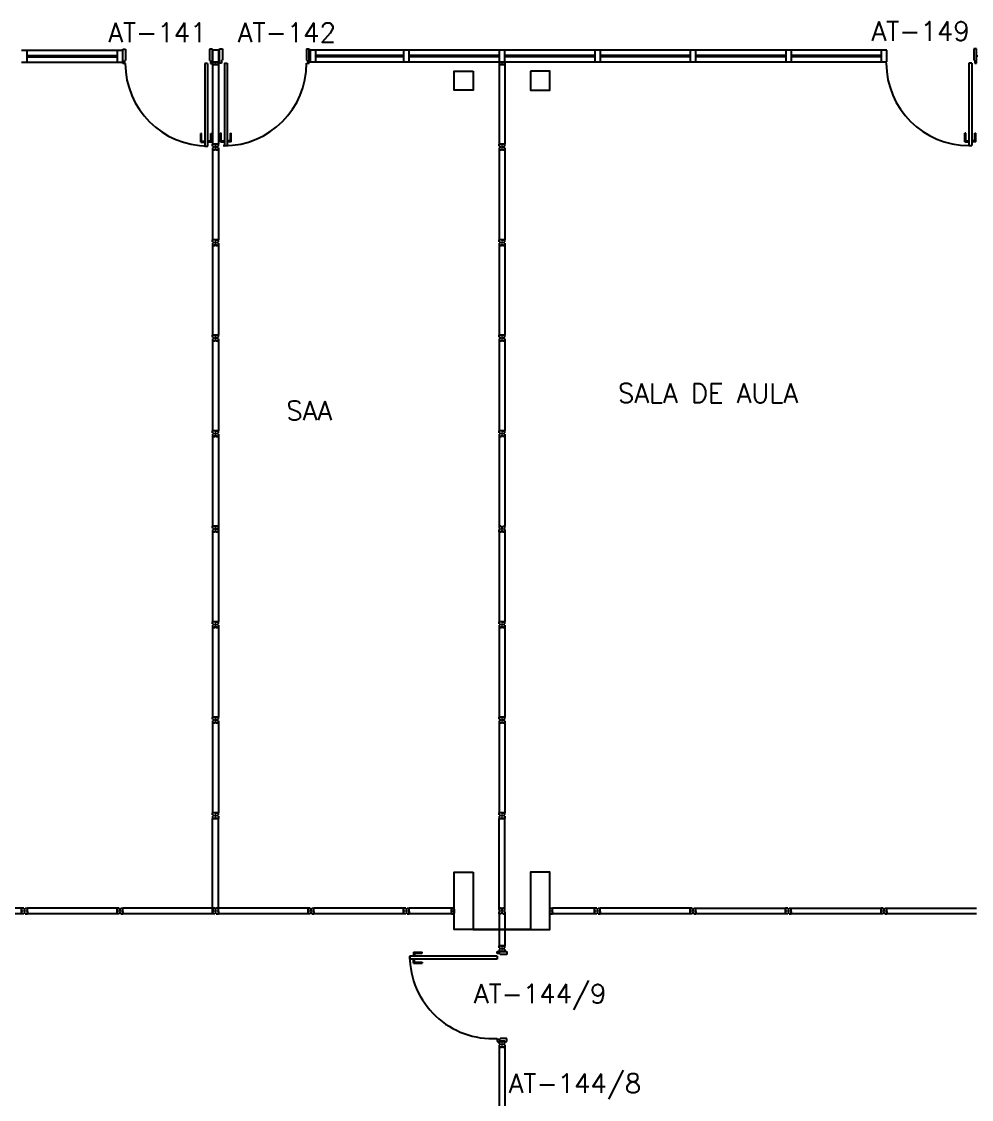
# Model space of a CAD drawing. Header units: millimetres. Extents: x 2860 to 3104, y 1039 to 1134.
# Drawn here: x 3012.18 to 3022.12, y 1059.6 to 1070.88 of the extents above; entities that cross this region are included whole.
import ezdxf

# ---------------------------------------------------------------- set-up
doc = ezdxf.new("R2010")
doc.units = ezdxf.units.MM
for name, color, linetype in [('ALV', 2, 'Continuous'), ('DIV', 2, 'Continuous'), ('ESQ', 2, 'Continuous'), ('ESTR', 3, 'Continuous'), ('TEXTO', 2, 'Continuous'), ('TEXTO-ENDEREÇO', 2, 'Continuous')]:
    doc.layers.add(name, color=color, linetype=linetype)
doc.styles.add('UNB-100', font='simplex.shx', dxfattribs={"height": 0.2})
doc.styles.add('UNB-100-1', font='simplex.shx', dxfattribs={"height": 0.2})

# ---------------------------------------------------------------- blocks, each defined once
blk = doc.blocks.new('PILINT-TTS')
for points in [[(-0.2, 0), (-0.2, -0.2), (0, -0.2), (0, 0)], [(-0.8, 0), (-0.8, -0.2), (-1, -0.2), (-1, 0)], [(-0.8, -8.39), (-0.8, -8.99), (-1, -8.99), (-1, -8.39)]]:
    blk.add_lwpolyline(points, close=True)
blk.add_lwpolyline([(-0.2, -8.99), (0, -8.99), (0, -8.39), (-0.2, -8.39), (-0.2, -8.99)])
blk = doc.blocks.new('DIVMT-TTS')
for p, q in [((-0.03, 0.03), (-0.03, 0.006)), ((-0.008, 0.03), (-0.03, 0.03)), ((-0.0185, 0.006), (-0.03, 0.006)), ((-0.0185, -0.006), (-0.0185, 0.006)), ((-0.008, 0.03), (-0.008, 0.02)), ((-0.008, 0.02), (0.008, 0.02)), ((-0.0051, 0), (0.0051, 0)), ((0.0051, 0), (-0.0051, 0)), ((-0.0051, 0), (0.0051, 0)), ((0, -0.0051), (0, 0.0051)), ((0, 0.0051), (0, -0.0051)), ((0.008, 0.03), (0.008, 0.02)), ((0.008, 0.03), (0.03, 0.03)), ((0.0205, 0.006), (0.03, 0.006)), ((0.0205, -0.006), (0.0205, 0.006)), ((0.0205, 0.006), (0.0205, -0.006)), ((0.0205, 0.006), (0.03, 0.006)), ((0.97, 0.03), (0.03, 0.03)), ((0.03, 0.006), (0.03, 0.03)), ((0.03, -0.03), (0.03, 0.03)), ((0.03, -0.005), (0.03, 0.005)), ((0.97, -0.03), (0.97, 0.03)), ((0.97, 0.03), (0.97, 0.009)), ((0.97, 0.009), (0.97, 0.027)), ((0.9795, 0.006), (0.97, 0.006)), ((0.97, -0.005), (0.97, 0.005)), ((0.9795, 0.006), (0.9795, -0.006)), ((1.0051, 0), (0.9949, 0)), ((1, 0.0051), (1, -0.0051)), ((-0.0185, -0.006), (-0.03, -0.006)), ((-0.03, -0.03), (-0.03, -0.006)), ((-0.008, -0.03), (-0.03, -0.03)), ((-0.008, -0.03), (-0.008, -0.02)), ((-0.008, -0.02), (0.008, -0.02)), ((0.008, -0.03), (0.008, -0.02)), ((0.008, -0.03), (0.03, -0.03)), ((0.0205, -0.006), (0.03, -0.006)), ((0.0205, -0.006), (0.03, -0.006)), ((0.03, -0.006), (0.03, -0.03)), ((0.97, -0.03), (0.03, -0.03)), ((0.9795, -0.006), (0.97, -0.006)), ((0.97, -0.009), (0.97, -0.027))]:
    blk.add_line(p, q)
blk = doc.blocks.new('DIV-TTS')
for p, q in [((-0.0051, 0), (0.0051, 0)), ((0, -0.0051), (0, 0.0051)), ((0.0205, 0.006), (0.03, 0.006)), ((0.0205, -0.006), (0.0205, 0.006)), ((0.03, 0.03), (0.97, 0.03)), ((0.03, 0.03), (0.03, -0.03)), ((0.03, 0.009), (0.03, 0.027)), ((0.03, 0.005), (0.03, -0.005)), ((0.97, 0.03), (0.97, -0.03)), ((0.9795, 0.006), (0.97, 0.006)), ((0.97, 0.005), (0.97, -0.005)), ((0.9795, -0.006), (0.9795, 0.006)), ((1.0051, 0), (0.9949, 0)), ((0.9949, 0), (1.0051, 0)), ((1, -0.0051), (1, 0.0051)), ((0.0205, -0.006), (0.03, -0.006)), ((0.03, -0.03), (0.03, -0.009)), ((0.03, -0.009), (0.03, -0.027)), ((0.03, -0.03), (0.97, -0.03)), ((0.9795, -0.006), (0.97, -0.006))]:
    blk.add_line(p, q)
blk = doc.blocks.new('PDV1E-TTS')
at = {"layer": 'DIV'}
for p, q in [((-0.94, 0.075), (-0.91, 0.075)), ((-0.94, 0.06), (-0.94, 0.075)), ((-0.94, -0.06), (-0.94, 0.06)), ((-0.91, 0.075), (-0.91, -0.045)), ((0, 0.075), (-0.03, 0.075)), ((-0.03, 0.075), (-0.03, -0.045)), ((0, 0.06), (0, 0.075)), ((0, -0.06), (0, 0.06)), ((0, 0), (0.012, 0)), ((-0.94, -0.075), (-0.94, -0.06)), ((-0.92, -0.075), (-0.94, -0.075)), ((-0.92, -0.045), (-0.92, -0.075)), ((-0.92, -0.045), (-0.91, -0.045)), ((-0.082, -0.075), (-0.082, -0.94)), ((-0.052, -0.075), (-0.082, -0.075)), ((-0.052, -0.075), (-0.052, -0.94)), ((-0.02, -0.045), (-0.03, -0.045)), ((-0.02, -0.045), (-0.02, -0.075)), ((-0.02, -0.075), (0, -0.075)), ((0, -0.075), (0, -0.06)), ((-0.114, -0.81), (-0.124, -0.81)), ((-0.124, -0.9), (-0.124, -0.81)), ((-0.124, -0.9), (-0.084, -0.9)), ((-0.114, -0.89), (-0.114, -0.81)), ((-0.114, -0.89), (-0.084, -0.89)), ((-0.019, -0.89), (-0.049, -0.89)), ((-0.009, -0.9), (-0.049, -0.9)), ((-0.019, -0.81), (-0.009, -0.81)), ((-0.019, -0.89), (-0.019, -0.81)), ((-0.009, -0.9), (-0.009, -0.81)), ((-0.082, -0.94), (-0.052, -0.94))]:
    blk.add_line(p, q, dxfattribs=at)
blk.add_arc((-0.048, -0.075), 0.865, 180, 270, dxfattribs=at)
blk = doc.blocks.new('MTINI-TTS')
for p, q in [((-0.03, 0.008), (-0.03, 0.03)), ((0.03, 0.03), (-0.03, 0.03)), ((-0.03, 0.008), (-0.02, 0.008)), ((-0.009, 0.03), (-0.027, 0.03)), ((-0.02, 0.008), (-0.02, 0)), ((-0.001, 0), (-0.02, 0)), ((-0.006, 0.02), (-0.006, 0.03)), ((-0.006, 0.023), (-0.006, 0.027)), ((-0.006, 0.02), (0.006, 0.02)), ((0.005, 0.03), (-0.005, 0.03)), ((0.005, 0), (-0.005, 0)), ((0.004, 0.02), (-0.004, 0.02)), ((0.02, 0), (-0.001, 0)), ((0, -0.005), (0, 0.005)), ((0.006, 0.02), (0.006, 0.03)), ((0.006, 0.023), (0.006, 0.027)), ((0.009, 0.03), (0.027, 0.03)), ((0.03, 0.008), (0.02, 0.008)), ((0.02, 0), (0.02, 0.008)), ((0.03, 0.008), (0.03, 0.03))]:
    blk.add_line(p, q)
blk = doc.blocks.new('PDV2D-TTS')
at = {"layer": 'DIV'}
for p, q in [((0.03, 0.05), (0.06, 0.05)), ((0.03, 0.035), (0.03, 0.05)), ((0.03, -0.035), (0.03, 0.035)), ((0.06, 0.05), (0.06, -0.02)), ((0.941, 0.05), (0.941, -0.02)), ((0.971, 0.05), (0.941, 0.05)), ((0.971, 0.035), (0.971, 0.05)), ((0.971, -0.035), (0.971, 0.035)), ((0.03, -0.05), (0.03, -0.035)), ((0.05, -0.05), (0.03, -0.05)), ((0.05, -0.02), (0.06, -0.02)), ((0.05, -0.02), (0.05, -0.05)), ((0.079, -0.05), (0.109, -0.05)), ((0.079, -0.05), (0.079, -0.965)), ((0.109, -0.05), (0.109, -0.965)), ((0.951, -0.02), (0.941, -0.02)), ((0.951, -0.02), (0.951, -0.05)), ((0.951, -0.05), (0.971, -0.05)), ((0.971, -0.05), (0.971, -0.035)), ((0.109, -0.965), (0.079, -0.965))]:
    blk.add_line(p, q, dxfattribs=at)
at = {"layer": 'DIV', "color": 1}
for p, q in [((0.036, -0.925), (0.036, -0.835)), ((0.046, -0.835), (0.036, -0.835)), ((0.046, -0.915), (0.046, -0.835)), ((0.141, -0.915), (0.141, -0.835)), ((0.141, -0.835), (0.151, -0.835)), ((0.151, -0.925), (0.151, -0.835)), ((0.036, -0.925), (0.076, -0.925)), ((0.046, -0.915), (0.076, -0.915)), ((0.141, -0.915), (0.111, -0.915)), ((0.151, -0.925), (0.111, -0.925))]:
    blk.add_line(p, q, dxfattribs=at)
blk.add_arc((0.076, -0.1), 0.865, 270, 3.3214, dxfattribs=at)
blk = doc.blocks.new('MTT-TTS')
for p, q in [((-0.008, 0.03), (-0.03, 0.03)), ((-0.03, 0.03), (-0.03, 0.006)), ((-0.0185, 0.006), (-0.03, 0.006)), ((-0.0185, -0.006), (-0.0185, 0.006)), ((-0.008, 0.03), (-0.008, 0.02)), ((-0.008, 0.02), (0.008, 0.02)), ((-0.0051, 0), (0.0051, 0)), ((0, -0.0051), (0, 0.0051)), ((0.008, 0.03), (0.03, 0.03)), ((0.008, 0.03), (0.008, 0.02)), ((0.0205, -0.006), (0.0205, 0.006)), ((0.0205, 0.006), (0.03, 0.006)), ((0.03, 0.006), (0.03, 0.03)), ((-0.03, -0.03), (-0.03, -0.006)), ((-0.0185, -0.006), (-0.03, -0.006)), ((-0.008, -0.03), (-0.03, -0.03)), ((-0.008, -0.02), (0.008, -0.02)), ((-0.008, -0.03), (-0.008, -0.02)), ((0.008, -0.03), (0.008, -0.02)), ((0.008, -0.03), (0.03, -0.03)), ((0.0205, -0.006), (0.03, -0.006)), ((0.03, -0.006), (0.03, -0.03))]:
    blk.add_line(p, q)
blk = doc.blocks.new('PORTA')
at = {"layer": 'DIV'}
for p, q in [((137.465, 383.246), (137.435, 383.246)), ((137.435, 383.246), (137.435, 383.126)), ((137.465, 383.231), (137.465, 383.246)), ((137.465, 383.111), (137.465, 383.231)), ((137.383, 383.095), (137.383, 382.231)), ((137.413, 383.095), (137.383, 383.095)), ((137.413, 383.095), (137.413, 382.231)), ((137.445, 383.126), (137.435, 383.126)), ((137.445, 383.126), (137.445, 383.096)), ((137.445, 383.096), (137.465, 383.096)), ((137.465, 383.171), (137.476, 383.171)), ((137.465, 383.096), (137.465, 383.111)), ((137.351, 382.361), (137.341, 382.361)), ((137.341, 382.271), (137.341, 382.361)), ((137.351, 382.281), (137.351, 382.361)), ((137.351, 382.281), (137.381, 382.281)), ((137.445, 382.281), (137.415, 382.281)), ((137.445, 382.361), (137.455, 382.361)), ((137.445, 382.281), (137.445, 382.361)), ((137.455, 382.271), (137.455, 382.361)), ((137.341, 382.271), (137.381, 382.271)), ((137.383, 382.231), (137.413, 382.231)), ((137.455, 382.271), (137.415, 382.271))]:
    blk.add_line(p, q, dxfattribs=at)
at = {"layer": 'DIV', "color": 1}
blk.add_arc((137.383, 383.095), 0.864, 180, 270, dxfattribs=at)
blk = doc.blocks.new('PORTA1')
at = {"layer": 'ALV'}
blk.add_line((145.922, 383.245), (145.952, 383.245), dxfattribs=at)
at = {"layer": 'DIV'}
for p, q in [((145.012, 383.23), (145.012, 383.245)), ((145.012, 383.245), (145.042, 383.245)), ((145.012, 383.11), (145.012, 383.23)), ((145.042, 383.245), (145.042, 383.125)), ((145.922, 383.245), (145.922, 383.125)), ((145.952, 383.11), (145.952, 383.23)), ((145.012, 383.17), (145, 383.17)), ((145.012, 383.095), (145.012, 383.11)), ((145.032, 383.095), (145.012, 383.095)), ((145.032, 383.125), (145.042, 383.125)), ((145.032, 383.125), (145.032, 383.095)), ((145.064, 383.095), (145.064, 382.23)), ((145.064, 383.095), (145.094, 383.095)), ((145.094, 383.095), (145.094, 382.23)), ((145.932, 383.125), (145.922, 383.125)), ((145.932, 383.125), (145.932, 383.095)), ((145.932, 383.095), (145.952, 383.095)), ((145.952, 383.095), (145.952, 383.11)), ((145.031, 382.36), (145.021, 382.36)), ((145.021, 382.27), (145.021, 382.36)), ((145.031, 382.28), (145.031, 382.36)), ((145.031, 382.28), (145.061, 382.28)), ((145.126, 382.28), (145.096, 382.28)), ((145.126, 382.36), (145.136, 382.36)), ((145.126, 382.28), (145.126, 382.36)), ((145.136, 382.27), (145.136, 382.36)), ((145.021, 382.27), (145.061, 382.27)), ((145.136, 382.27), (145.096, 382.27))]:
    blk.add_line(p, q, dxfattribs=at)
at = {"layer": 'ESQ'}
for p, q in [((145.012, 383.11), (145.012, 383.23)), ((145.952, 383.245), (145.952, 383.11))]:
    blk.add_line(p, q, dxfattribs=at)
at = {"layer": 'ESQ', "color": 1}
blk.add_arc((145.06, 383.095), 0.865, 270, 0, dxfattribs=at)

msp = doc.modelspace()

# ---------------------------------------------------------------- linework, layer by layer
at = {"layer": 'ALV'}
for p, q in [((3017.178, 1061.538), (3017.178, 1061.38)), ((3017.238, 1061.538), (3017.238, 1061.38)), ((3019.238, 1061.598), (3020.178, 1061.598)), ((3020.178, 1061.538), (3019.238, 1061.538)), ((3020.238, 1061.598), (3021.178, 1061.598)), ((3021.178, 1061.538), (3020.238, 1061.538)), ((3021.238, 1061.598), (3022.178, 1061.598)), ((3022.178, 1061.538), (3021.238, 1061.538))]:
    msp.add_line(p, q, dxfattribs=at)
at = {"layer": 'DIV'}
for p, q in [((3014.238, 1070.582), (3014.178, 1070.582)), ((3014.238, 1070.582), (3014.238, 1070.462)), ((3014.178, 1070.432), (3014.178, 1069.598)), ((3014.238, 1070.432), (3014.178, 1070.432)), ((3014.178, 1070.432), (3014.199, 1070.432)), ((3014.199, 1070.432), (3014.181, 1070.432)), ((3014.202, 1070.441), (3014.214, 1070.441)), ((3014.202, 1070.441), (3014.202, 1070.432)), ((3014.213, 1070.432), (3014.203, 1070.432)), ((3014.214, 1070.441), (3014.214, 1070.432)), ((3014.217, 1070.432), (3014.235, 1070.432)), ((3014.238, 1070.432), (3014.238, 1069.598)), ((3017.178, 1070.432), (3017.199, 1070.432)), ((3017.238, 1070.432), (3017.178, 1070.432)), ((3017.178, 1070.432), (3017.178, 1069.598)), ((3017.199, 1070.432), (3017.181, 1070.432)), ((3017.202, 1070.441), (3017.202, 1070.432)), ((3017.202, 1070.441), (3017.214, 1070.441)), ((3017.213, 1070.432), (3017.203, 1070.432)), ((3017.214, 1070.441), (3017.214, 1070.432)), ((3017.217, 1070.432), (3017.235, 1070.432)), ((3017.238, 1070.432), (3017.238, 1069.598)), ((3014.202, 1069.598), (3014.178, 1069.598)), ((3014.178, 1069.576), (3014.178, 1069.598)), ((3014.238, 1069.598), (3014.178, 1069.598)), ((3014.178, 1069.576), (3014.188, 1069.576)), ((3014.178, 1069.56), (3014.188, 1069.56)), ((3014.178, 1069.56), (3014.178, 1069.538)), ((3014.178, 1069.538), (3014.202, 1069.538)), ((3014.188, 1069.56), (3014.188, 1069.576)), ((3014.202, 1069.588), (3014.202, 1069.598)), ((3014.202, 1069.588), (3014.202, 1069.598)), ((3014.214, 1069.588), (3014.202, 1069.588)), ((3014.202, 1069.588), (3014.214, 1069.588)), ((3014.202, 1069.549), (3014.202, 1069.538)), ((3014.214, 1069.549), (3014.202, 1069.549)), ((3014.213, 1069.598), (3014.203, 1069.598)), ((3014.213, 1069.568), (3014.203, 1069.568)), ((3014.203, 1069.568), (3014.213, 1069.568)), ((3014.208, 1069.563), (3014.208, 1069.573)), ((3014.208, 1069.573), (3014.208, 1069.563)), ((3014.208, 1069.563), (3014.208, 1069.573)), ((3014.214, 1069.598), (3014.238, 1069.598)), ((3014.214, 1069.588), (3014.214, 1069.598)), ((3014.214, 1069.588), (3014.214, 1069.598)), ((3014.214, 1069.549), (3014.214, 1069.538)), ((3014.238, 1069.538), (3014.214, 1069.538)), ((3014.238, 1069.576), (3014.228, 1069.576)), ((3014.228, 1069.56), (3014.228, 1069.576)), ((3014.238, 1069.56), (3014.228, 1069.56)), ((3014.238, 1069.576), (3014.238, 1069.598)), ((3014.238, 1069.56), (3014.238, 1069.538)), ((3014.32, 1069.582), (3014.29, 1069.582)), ((3017.202, 1069.598), (3017.178, 1069.598)), ((3017.178, 1069.576), (3017.178, 1069.598)), ((3017.238, 1069.598), (3017.178, 1069.598)), ((3017.178, 1069.576), (3017.188, 1069.576)), ((3017.178, 1069.56), (3017.188, 1069.56)), ((3017.178, 1069.56), (3017.178, 1069.538)), ((3017.178, 1069.538), (3017.202, 1069.538)), ((3017.188, 1069.56), (3017.188, 1069.576)), ((3017.202, 1069.588), (3017.202, 1069.598)), ((3017.202, 1069.588), (3017.202, 1069.598)), ((3017.214, 1069.588), (3017.202, 1069.588)), ((3017.202, 1069.588), (3017.214, 1069.588)), ((3017.202, 1069.549), (3017.202, 1069.538)), ((3017.214, 1069.549), (3017.202, 1069.549)), ((3017.213, 1069.598), (3017.203, 1069.598)), ((3017.213, 1069.568), (3017.203, 1069.568)), ((3017.203, 1069.568), (3017.213, 1069.568)), ((3017.208, 1069.563), (3017.208, 1069.573)), ((3017.208, 1069.573), (3017.208, 1069.563)), ((3017.208, 1069.563), (3017.208, 1069.573)), ((3017.214, 1069.598), (3017.238, 1069.598)), ((3017.214, 1069.588), (3017.214, 1069.598)), ((3017.214, 1069.588), (3017.214, 1069.598)), ((3017.214, 1069.549), (3017.214, 1069.538)), ((3017.238, 1069.538), (3017.214, 1069.538)), ((3017.238, 1069.576), (3017.228, 1069.576)), ((3017.228, 1069.56), (3017.228, 1069.576)), ((3017.238, 1069.56), (3017.228, 1069.56)), ((3017.238, 1069.576), (3017.238, 1069.598)), ((3017.238, 1069.56), (3017.238, 1069.538)), ((3017.178, 1066.538), (3017.178, 1065.598)), ((3017.238, 1066.538), (3017.238, 1065.598)), ((3014.203, 1065.568), (3014.213, 1065.568)), ((3014.208, 1065.563), (3014.208, 1065.573)), ((3014.228, 1065.562), (3014.228, 1065.574)), ((3014.228, 1065.574), (3014.238, 1065.574)), ((3014.238, 1065.598), (3014.238, 1065.538)), ((3014.238, 1065.577), (3014.238, 1065.595)), ((3014.238, 1065.573), (3014.238, 1065.563)), ((3014.228, 1065.562), (3014.238, 1065.562)), ((3014.238, 1065.559), (3014.238, 1065.541)), ((3014.238, 1065.538), (3014.238, 1065.559)), ((3012.178, 1061.598), (3011.738, 1061.598)), ((3012.178, 1061.538), (3011.738, 1061.538)), ((3012.178, 1061.598), (3012.178, 1061.577)), ((3012.178, 1061.538), (3012.178, 1061.598)), ((3012.178, 1061.598), (3012.178, 1061.574)), ((3012.2, 1061.598), (3012.178, 1061.598)), ((3012.178, 1061.577), (3012.178, 1061.595)), ((3012.187, 1061.574), (3012.178, 1061.574)), ((3012.189, 1061.574), (3012.178, 1061.574)), ((3012.178, 1061.563), (3012.178, 1061.573)), ((3012.187, 1061.562), (3012.178, 1061.562)), ((3012.189, 1061.562), (3012.178, 1061.562)), ((3012.178, 1061.538), (3012.178, 1061.562)), ((3012.178, 1061.559), (3012.178, 1061.541)), ((3012.2, 1061.538), (3012.178, 1061.538)), ((3012.187, 1061.574), (3012.187, 1061.562)), ((3012.189, 1061.562), (3012.189, 1061.574)), ((3012.2, 1061.598), (3012.2, 1061.588)), ((3012.2, 1061.588), (3012.216, 1061.588)), ((3012.2, 1061.538), (3012.2, 1061.548)), ((3012.2, 1061.548), (3012.216, 1061.548)), ((3012.213, 1061.568), (3012.203, 1061.568)), ((3012.203, 1061.568), (3012.213, 1061.568)), ((3012.213, 1061.568), (3012.203, 1061.568)), ((3012.203, 1061.568), (3012.213, 1061.568)), ((3012.208, 1061.573), (3012.208, 1061.563)), ((3012.208, 1061.563), (3012.208, 1061.573)), ((3012.208, 1061.573), (3012.208, 1061.563)), ((3012.216, 1061.598), (3012.216, 1061.588)), ((3012.216, 1061.598), (3012.238, 1061.598)), ((3012.216, 1061.538), (3012.216, 1061.548)), ((3012.216, 1061.538), (3012.238, 1061.538)), ((3012.228, 1061.574), (3012.238, 1061.574)), ((3012.228, 1061.562), (3012.228, 1061.574)), ((3012.228, 1061.574), (3012.228, 1061.562)), ((3012.228, 1061.574), (3012.238, 1061.574)), ((3012.228, 1061.562), (3012.238, 1061.562)), ((3012.228, 1061.562), (3012.238, 1061.562)), ((3013.178, 1061.598), (3012.238, 1061.598)), ((3012.238, 1061.574), (3012.238, 1061.598)), ((3012.238, 1061.538), (3012.238, 1061.598)), ((3012.238, 1061.563), (3012.238, 1061.573)), ((3012.238, 1061.562), (3012.238, 1061.538)), ((3013.178, 1061.538), (3012.238, 1061.538)), ((3013.178, 1061.538), (3013.178, 1061.598)), ((3013.178, 1061.598), (3013.178, 1061.577)), ((3013.178, 1061.598), (3013.178, 1061.574)), ((3013.2, 1061.598), (3013.178, 1061.598)), ((3013.178, 1061.577), (3013.178, 1061.595)), ((3013.187, 1061.574), (3013.178, 1061.574)), ((3013.189, 1061.574), (3013.178, 1061.574)), ((3013.178, 1061.563), (3013.178, 1061.573)), ((3013.187, 1061.562), (3013.178, 1061.562)), ((3013.189, 1061.562), (3013.178, 1061.562)), ((3013.178, 1061.538), (3013.178, 1061.562)), ((3013.178, 1061.559), (3013.178, 1061.541)), ((3013.2, 1061.538), (3013.178, 1061.538)), ((3013.187, 1061.574), (3013.187, 1061.562)), ((3013.189, 1061.562), (3013.189, 1061.574)), ((3013.2, 1061.598), (3013.2, 1061.588)), ((3013.2, 1061.588), (3013.216, 1061.588)), ((3013.2, 1061.538), (3013.2, 1061.548)), ((3013.2, 1061.548), (3013.216, 1061.548)), ((3013.213, 1061.568), (3013.203, 1061.568)), ((3013.203, 1061.568), (3013.213, 1061.568)), ((3013.213, 1061.568), (3013.203, 1061.568)), ((3013.203, 1061.568), (3013.213, 1061.568)), ((3013.208, 1061.573), (3013.208, 1061.563)), ((3013.208, 1061.563), (3013.208, 1061.573)), ((3013.208, 1061.573), (3013.208, 1061.563)), ((3013.216, 1061.598), (3013.216, 1061.588)), ((3013.216, 1061.598), (3013.238, 1061.598)), ((3013.216, 1061.538), (3013.216, 1061.548)), ((3013.216, 1061.538), (3013.238, 1061.538)), ((3013.228, 1061.574), (3013.238, 1061.574)), ((3013.228, 1061.562), (3013.228, 1061.574)), ((3013.228, 1061.574), (3013.228, 1061.562)), ((3013.228, 1061.574), (3013.238, 1061.574)), ((3013.228, 1061.562), (3013.238, 1061.562)), ((3013.228, 1061.562), (3013.238, 1061.562)), ((3014.178, 1061.598), (3013.238, 1061.598)), ((3013.238, 1061.574), (3013.238, 1061.598)), ((3013.238, 1061.538), (3013.238, 1061.598)), ((3013.238, 1061.563), (3013.238, 1061.573)), ((3013.238, 1061.562), (3013.238, 1061.538)), ((3014.178, 1061.538), (3013.238, 1061.538)), ((3014.178, 1061.538), (3014.178, 1061.598)), ((3014.178, 1061.598), (3014.178, 1061.577)), ((3014.178, 1061.598), (3014.178, 1061.574)), ((3014.2, 1061.598), (3014.178, 1061.598)), ((3014.178, 1061.577), (3014.178, 1061.595)), ((3014.187, 1061.574), (3014.178, 1061.574)), ((3014.189, 1061.574), (3014.178, 1061.574)), ((3014.178, 1061.563), (3014.178, 1061.573)), ((3014.187, 1061.562), (3014.178, 1061.562)), ((3014.189, 1061.562), (3014.178, 1061.562)), ((3014.178, 1061.538), (3014.178, 1061.562)), ((3014.178, 1061.559), (3014.178, 1061.541)), ((3014.2, 1061.538), (3014.178, 1061.538)), ((3014.187, 1061.574), (3014.187, 1061.562)), ((3014.189, 1061.562), (3014.189, 1061.574)), ((3014.2, 1061.598), (3014.2, 1061.588)), ((3014.2, 1061.588), (3014.216, 1061.588)), ((3014.2, 1061.538), (3014.2, 1061.548)), ((3014.2, 1061.548), (3014.216, 1061.548)), ((3014.213, 1061.568), (3014.203, 1061.568)), ((3014.203, 1061.568), (3014.213, 1061.568)), ((3014.213, 1061.568), (3014.203, 1061.568)), ((3014.203, 1061.568), (3014.213, 1061.568)), ((3014.208, 1061.573), (3014.208, 1061.563)), ((3014.208, 1061.563), (3014.208, 1061.573)), ((3014.208, 1061.573), (3014.208, 1061.563)), ((3014.216, 1061.598), (3014.216, 1061.588)), ((3014.216, 1061.598), (3014.238, 1061.598)), ((3014.216, 1061.538), (3014.216, 1061.548)), ((3014.216, 1061.538), (3014.238, 1061.538)), ((3014.228, 1061.574), (3014.238, 1061.574)), ((3014.228, 1061.562), (3014.228, 1061.574)), ((3014.228, 1061.574), (3014.228, 1061.562)), ((3014.228, 1061.574), (3014.238, 1061.574)), ((3014.228, 1061.562), (3014.238, 1061.562)), ((3014.228, 1061.562), (3014.238, 1061.562)), ((3014.238, 1061.574), (3014.238, 1061.598)), ((3014.238, 1061.538), (3014.238, 1061.598)), ((3014.238, 1061.563), (3014.238, 1061.573)), ((3014.238, 1061.562), (3014.238, 1061.538)), ((3016.178, 1061.598), (3016.178, 1061.574)), ((3016.2, 1061.598), (3016.178, 1061.598)), ((3016.178, 1061.538), (3016.178, 1061.598)), ((3016.178, 1061.598), (3016.178, 1061.577)), ((3016.178, 1061.577), (3016.178, 1061.595)), ((3016.189, 1061.574), (3016.178, 1061.574)), ((3016.187, 1061.574), (3016.178, 1061.574)), ((3016.178, 1061.563), (3016.178, 1061.573)), ((3016.189, 1061.562), (3016.178, 1061.562)), ((3016.178, 1061.538), (3016.178, 1061.562)), ((3016.187, 1061.562), (3016.178, 1061.562)), ((3016.178, 1061.559), (3016.178, 1061.541)), ((3016.2, 1061.538), (3016.178, 1061.538)), ((3016.187, 1061.574), (3016.187, 1061.562)), ((3016.189, 1061.562), (3016.189, 1061.574)), ((3016.2, 1061.598), (3016.2, 1061.588)), ((3016.2, 1061.588), (3016.216, 1061.588)), ((3016.2, 1061.538), (3016.2, 1061.548)), ((3016.2, 1061.548), (3016.216, 1061.548)), ((3016.203, 1061.568), (3016.213, 1061.568)), ((3016.213, 1061.568), (3016.203, 1061.568)), ((3016.203, 1061.568), (3016.213, 1061.568)), ((3016.213, 1061.568), (3016.203, 1061.568)), ((3016.208, 1061.563), (3016.208, 1061.573)), ((3016.208, 1061.573), (3016.208, 1061.563)), ((3016.208, 1061.573), (3016.208, 1061.563)), ((3016.216, 1061.598), (3016.216, 1061.588)), ((3016.216, 1061.598), (3016.238, 1061.598)), ((3016.216, 1061.538), (3016.216, 1061.548)), ((3016.216, 1061.538), (3016.238, 1061.538)), ((3016.228, 1061.574), (3016.238, 1061.574)), ((3016.228, 1061.562), (3016.228, 1061.574)), ((3016.228, 1061.574), (3016.228, 1061.562)), ((3016.228, 1061.574), (3016.238, 1061.574)), ((3016.228, 1061.562), (3016.238, 1061.562)), ((3016.228, 1061.562), (3016.238, 1061.562)), ((3016.238, 1061.574), (3016.238, 1061.598)), ((3016.238, 1061.538), (3016.238, 1061.598)), ((3016.678, 1061.598), (3016.238, 1061.598)), ((3016.238, 1061.563), (3016.238, 1061.573)), ((3016.238, 1061.562), (3016.238, 1061.538)), ((3016.678, 1061.538), (3016.238, 1061.538)), ((3016.678, 1061.598), (3016.678, 1061.577)), ((3016.678, 1061.538), (3016.678, 1061.598)), ((3016.7, 1061.597), (3016.678, 1061.597)), ((3016.678, 1061.597), (3016.678, 1061.537)), ((3016.678, 1061.577), (3016.678, 1061.595)), ((3016.678, 1061.576), (3016.678, 1061.594)), ((3016.687, 1061.574), (3016.678, 1061.574)), ((3016.678, 1061.563), (3016.678, 1061.573)), ((3016.687, 1061.573), (3016.678, 1061.573)), ((3016.678, 1061.572), (3016.678, 1061.562)), ((3016.687, 1061.562), (3016.678, 1061.562)), ((3016.687, 1061.561), (3016.678, 1061.561)), ((3016.678, 1061.559), (3016.678, 1061.541)), ((3016.678, 1061.558), (3016.678, 1061.54)), ((3016.7, 1061.537), (3016.678, 1061.537)), ((3016.685, 1061.573), (3016.681, 1061.573)), ((3016.685, 1061.561), (3016.681, 1061.561)), ((3016.687, 1061.574), (3016.687, 1061.562)), ((3016.687, 1061.561), (3016.687, 1061.573)), ((3016.687, 1061.571), (3016.687, 1061.563)), ((3016.7, 1061.597), (3016.7, 1061.587)), ((3016.708, 1061.587), (3016.7, 1061.587)), ((3016.7, 1061.537), (3016.7, 1061.547)), ((3016.7, 1061.547), (3016.708, 1061.547)), ((3016.713, 1061.568), (3016.702, 1061.568)), ((3016.713, 1061.567), (3016.702, 1061.567)), ((3016.708, 1061.587), (3016.708, 1061.566)), ((3016.708, 1061.573), (3016.708, 1061.563)), ((3016.708, 1061.572), (3016.708, 1061.562)), ((3016.708, 1061.566), (3016.708, 1061.547)), ((3017.178, 1061.598), (3017.178, 1061.577)), ((3017.178, 1061.598), (3017.178, 1061.574)), ((3017.2, 1061.598), (3017.178, 1061.598)), ((3017.178, 1061.577), (3017.178, 1061.595)), ((3017.187, 1061.574), (3017.178, 1061.574)), ((3017.189, 1061.574), (3017.178, 1061.574)), ((3017.187, 1061.562), (3017.178, 1061.562)), ((3017.189, 1061.562), (3017.178, 1061.562)), ((3017.178, 1061.538), (3017.178, 1061.562)), ((3017.178, 1061.559), (3017.178, 1061.541)), ((3017.2, 1061.538), (3017.178, 1061.538)), ((3017.187, 1061.574), (3017.187, 1061.562)), ((3017.189, 1061.562), (3017.189, 1061.574)), ((3017.2, 1061.598), (3017.2, 1061.588)), ((3017.2, 1061.588), (3017.216, 1061.588)), ((3017.2, 1061.538), (3017.2, 1061.548)), ((3017.2, 1061.548), (3017.216, 1061.548)), ((3017.213, 1061.568), (3017.203, 1061.568)), ((3017.203, 1061.568), (3017.213, 1061.568)), ((3017.213, 1061.568), (3017.203, 1061.568)), ((3017.203, 1061.568), (3017.213, 1061.568)), ((3017.208, 1061.573), (3017.208, 1061.563)), ((3017.208, 1061.563), (3017.208, 1061.573)), ((3017.208, 1061.573), (3017.208, 1061.563)), ((3017.216, 1061.598), (3017.216, 1061.588)), ((3017.216, 1061.598), (3017.238, 1061.598)), ((3017.216, 1061.538), (3017.216, 1061.548)), ((3017.216, 1061.538), (3017.238, 1061.538)), ((3017.228, 1061.574), (3017.238, 1061.574)), ((3017.228, 1061.562), (3017.228, 1061.574)), ((3017.228, 1061.574), (3017.228, 1061.562)), ((3017.228, 1061.574), (3017.238, 1061.574)), ((3017.228, 1061.562), (3017.238, 1061.562)), ((3017.228, 1061.562), (3017.238, 1061.562)), ((3017.238, 1061.574), (3017.238, 1061.598)), ((3017.238, 1061.562), (3017.238, 1061.538)), ((3017.713, 1061.568), (3017.703, 1061.568)), ((3017.703, 1061.568), (3017.713, 1061.568)), ((3017.703, 1061.568), (3017.713, 1061.568)), ((3017.708, 1061.569), (3017.708, 1061.588)), ((3017.716, 1061.588), (3017.708, 1061.588)), ((3017.708, 1061.573), (3017.708, 1061.563)), ((3017.708, 1061.563), (3017.708, 1061.573)), ((3017.708, 1061.548), (3017.708, 1061.569)), ((3017.708, 1061.548), (3017.716, 1061.548)), ((3017.716, 1061.598), (3017.716, 1061.588)), ((3017.716, 1061.598), (3017.738, 1061.598)), ((3017.716, 1061.538), (3017.716, 1061.548)), ((3017.716, 1061.538), (3017.738, 1061.538)), ((3017.728, 1061.574), (3017.728, 1061.562)), ((3017.728, 1061.574), (3017.738, 1061.574)), ((3017.728, 1061.574), (3017.728, 1061.562)), ((3017.728, 1061.574), (3017.738, 1061.574)), ((3017.728, 1061.564), (3017.728, 1061.572)), ((3017.728, 1061.562), (3017.738, 1061.562)), ((3017.728, 1061.562), (3017.738, 1061.562)), ((3017.73, 1061.574), (3017.735, 1061.574)), ((3017.73, 1061.562), (3017.735, 1061.562)), ((3018.178, 1061.598), (3017.738, 1061.598)), ((3017.738, 1061.538), (3017.738, 1061.598)), ((3017.738, 1061.538), (3017.738, 1061.598)), ((3017.738, 1061.577), (3017.738, 1061.595)), ((3017.738, 1061.563), (3017.738, 1061.573)), ((3017.738, 1061.563), (3017.738, 1061.573)), ((3017.738, 1061.559), (3017.738, 1061.541)), ((3018.178, 1061.538), (3017.738, 1061.538)), ((3018.178, 1061.598), (3018.178, 1061.577)), ((3018.178, 1061.538), (3018.178, 1061.598)), ((3018.178, 1061.598), (3018.178, 1061.574)), ((3018.2, 1061.598), (3018.178, 1061.598)), ((3018.178, 1061.577), (3018.178, 1061.595)), ((3018.187, 1061.574), (3018.178, 1061.574)), ((3018.189, 1061.574), (3018.178, 1061.574)), ((3018.178, 1061.563), (3018.178, 1061.573)), ((3018.187, 1061.562), (3018.178, 1061.562)), ((3018.189, 1061.562), (3018.178, 1061.562)), ((3018.178, 1061.538), (3018.178, 1061.562)), ((3018.178, 1061.559), (3018.178, 1061.541)), ((3018.2, 1061.538), (3018.178, 1061.538)), ((3018.187, 1061.574), (3018.187, 1061.562)), ((3018.189, 1061.562), (3018.189, 1061.574)), ((3018.2, 1061.598), (3018.2, 1061.588)), ((3018.2, 1061.588), (3018.216, 1061.588)), ((3018.2, 1061.538), (3018.2, 1061.548)), ((3018.2, 1061.548), (3018.216, 1061.548)), ((3018.213, 1061.568), (3018.203, 1061.568)), ((3018.203, 1061.568), (3018.213, 1061.568)), ((3018.213, 1061.568), (3018.203, 1061.568)), ((3018.203, 1061.568), (3018.213, 1061.568)), ((3018.208, 1061.573), (3018.208, 1061.563)), ((3018.208, 1061.563), (3018.208, 1061.573)), ((3018.208, 1061.573), (3018.208, 1061.563)), ((3018.216, 1061.598), (3018.216, 1061.588)), ((3018.216, 1061.598), (3018.238, 1061.598)), ((3018.216, 1061.538), (3018.216, 1061.548)), ((3018.216, 1061.538), (3018.238, 1061.538)), ((3018.228, 1061.574), (3018.238, 1061.574)), ((3018.228, 1061.562), (3018.228, 1061.574)), ((3018.228, 1061.574), (3018.228, 1061.562)), ((3018.228, 1061.574), (3018.238, 1061.574)), ((3018.228, 1061.562), (3018.238, 1061.562)), ((3018.228, 1061.562), (3018.238, 1061.562)), ((3019.178, 1061.598), (3018.238, 1061.598)), ((3018.238, 1061.574), (3018.238, 1061.598)), ((3018.238, 1061.538), (3018.238, 1061.598)), ((3018.238, 1061.563), (3018.238, 1061.573)), ((3018.238, 1061.562), (3018.238, 1061.538)), ((3019.178, 1061.538), (3018.238, 1061.538)), ((3019.178, 1061.538), (3019.178, 1061.598)), ((3019.178, 1061.598), (3019.178, 1061.577)), ((3019.178, 1061.598), (3019.178, 1061.574)), ((3019.2, 1061.598), (3019.178, 1061.598)), ((3019.178, 1061.577), (3019.178, 1061.595)), ((3019.187, 1061.574), (3019.178, 1061.574)), ((3019.189, 1061.574), (3019.178, 1061.574)), ((3019.178, 1061.563), (3019.178, 1061.573)), ((3019.187, 1061.562), (3019.178, 1061.562)), ((3019.189, 1061.562), (3019.178, 1061.562)), ((3019.178, 1061.538), (3019.178, 1061.562)), ((3019.178, 1061.559), (3019.178, 1061.541)), ((3019.2, 1061.538), (3019.178, 1061.538)), ((3019.187, 1061.574), (3019.187, 1061.562)), ((3019.189, 1061.562), (3019.189, 1061.574)), ((3019.2, 1061.598), (3019.2, 1061.588)), ((3019.2, 1061.588), (3019.216, 1061.588)), ((3019.2, 1061.538), (3019.2, 1061.548)), ((3019.2, 1061.548), (3019.216, 1061.548)), ((3019.213, 1061.568), (3019.203, 1061.568)), ((3019.203, 1061.568), (3019.213, 1061.568)), ((3019.213, 1061.568), (3019.203, 1061.568)), ((3019.203, 1061.568), (3019.213, 1061.568)), ((3019.208, 1061.573), (3019.208, 1061.563)), ((3019.208, 1061.563), (3019.208, 1061.573)), ((3019.208, 1061.573), (3019.208, 1061.563)), ((3019.216, 1061.598), (3019.216, 1061.588)), ((3019.216, 1061.598), (3019.238, 1061.598)), ((3019.216, 1061.538), (3019.216, 1061.548)), ((3019.216, 1061.538), (3019.238, 1061.538)), ((3019.228, 1061.574), (3019.238, 1061.574)), ((3019.228, 1061.562), (3019.228, 1061.574)), ((3019.228, 1061.574), (3019.228, 1061.562)), ((3019.228, 1061.574), (3019.238, 1061.574)), ((3019.228, 1061.562), (3019.238, 1061.562)), ((3019.228, 1061.562), (3019.238, 1061.562)), ((3019.238, 1061.574), (3019.238, 1061.598)), ((3019.238, 1061.538), (3019.238, 1061.598)), ((3019.238, 1061.563), (3019.238, 1061.573)), ((3019.238, 1061.562), (3019.238, 1061.538)), ((3020.178, 1061.538), (3020.178, 1061.598)), ((3020.178, 1061.598), (3020.178, 1061.577)), ((3020.178, 1061.598), (3020.178, 1061.574)), ((3020.2, 1061.598), (3020.178, 1061.598)), ((3020.178, 1061.577), (3020.178, 1061.595)), ((3020.187, 1061.574), (3020.178, 1061.574)), ((3020.189, 1061.574), (3020.178, 1061.574)), ((3020.178, 1061.563), (3020.178, 1061.573)), ((3020.187, 1061.562), (3020.178, 1061.562)), ((3020.189, 1061.562), (3020.178, 1061.562)), ((3020.178, 1061.538), (3020.178, 1061.562)), ((3020.178, 1061.559), (3020.178, 1061.541)), ((3020.2, 1061.538), (3020.178, 1061.538)), ((3020.187, 1061.574), (3020.187, 1061.562)), ((3020.189, 1061.562), (3020.189, 1061.574)), ((3020.2, 1061.598), (3020.2, 1061.588)), ((3020.2, 1061.588), (3020.216, 1061.588)), ((3020.2, 1061.538), (3020.2, 1061.548)), ((3020.2, 1061.548), (3020.216, 1061.548)), ((3020.213, 1061.568), (3020.203, 1061.568)), ((3020.203, 1061.568), (3020.213, 1061.568)), ((3020.213, 1061.568), (3020.203, 1061.568)), ((3020.203, 1061.568), (3020.213, 1061.568)), ((3020.208, 1061.573), (3020.208, 1061.563)), ((3020.208, 1061.563), (3020.208, 1061.573)), ((3020.208, 1061.573), (3020.208, 1061.563)), ((3020.216, 1061.598), (3020.216, 1061.588)), ((3020.216, 1061.598), (3020.238, 1061.598)), ((3020.216, 1061.538), (3020.216, 1061.548)), ((3020.216, 1061.538), (3020.238, 1061.538)), ((3020.228, 1061.574), (3020.238, 1061.574)), ((3020.228, 1061.562), (3020.228, 1061.574)), ((3020.228, 1061.574), (3020.228, 1061.562)), ((3020.228, 1061.574), (3020.238, 1061.574)), ((3020.228, 1061.562), (3020.238, 1061.562)), ((3020.228, 1061.562), (3020.238, 1061.562)), ((3020.238, 1061.574), (3020.238, 1061.598)), ((3020.238, 1061.538), (3020.238, 1061.598)), ((3020.238, 1061.563), (3020.238, 1061.573)), ((3020.238, 1061.562), (3020.238, 1061.538)), ((3021.178, 1061.538), (3021.178, 1061.598)), ((3021.178, 1061.598), (3021.178, 1061.577)), ((3021.178, 1061.598), (3021.178, 1061.574)), ((3021.2, 1061.598), (3021.178, 1061.598)), ((3021.178, 1061.577), (3021.178, 1061.595)), ((3021.187, 1061.574), (3021.178, 1061.574)), ((3021.189, 1061.574), (3021.178, 1061.574)), ((3021.178, 1061.563), (3021.178, 1061.573)), ((3021.187, 1061.562), (3021.178, 1061.562)), ((3021.189, 1061.562), (3021.178, 1061.562)), ((3021.178, 1061.538), (3021.178, 1061.562)), ((3021.178, 1061.559), (3021.178, 1061.541)), ((3021.2, 1061.538), (3021.178, 1061.538)), ((3021.187, 1061.574), (3021.187, 1061.562)), ((3021.189, 1061.562), (3021.189, 1061.574)), ((3021.2, 1061.598), (3021.2, 1061.588)), ((3021.2, 1061.588), (3021.216, 1061.588)), ((3021.2, 1061.538), (3021.2, 1061.548)), ((3021.2, 1061.548), (3021.216, 1061.548)), ((3021.213, 1061.568), (3021.203, 1061.568)), ((3021.203, 1061.568), (3021.213, 1061.568)), ((3021.213, 1061.568), (3021.203, 1061.568)), ((3021.203, 1061.568), (3021.213, 1061.568)), ((3021.208, 1061.573), (3021.208, 1061.563)), ((3021.208, 1061.563), (3021.208, 1061.573)), ((3021.208, 1061.573), (3021.208, 1061.563)), ((3021.216, 1061.598), (3021.216, 1061.588)), ((3021.216, 1061.598), (3021.238, 1061.598)), ((3021.216, 1061.538), (3021.216, 1061.548)), ((3021.216, 1061.538), (3021.238, 1061.538)), ((3021.228, 1061.574), (3021.238, 1061.574)), ((3021.228, 1061.562), (3021.228, 1061.574)), ((3021.228, 1061.574), (3021.228, 1061.562)), ((3021.228, 1061.574), (3021.238, 1061.574)), ((3021.228, 1061.562), (3021.238, 1061.562)), ((3021.228, 1061.562), (3021.238, 1061.562)), ((3021.238, 1061.574), (3021.238, 1061.598)), ((3021.238, 1061.538), (3021.238, 1061.598)), ((3021.238, 1061.563), (3021.238, 1061.573)), ((3021.238, 1061.562), (3021.238, 1061.538)), ((3016.908, 1061.38), (3017.51, 1061.38)), ((3016.908, 1061.374), (3017.51, 1061.374)), ((3017.178, 1061.374), (3017.178, 1061.204)), ((3017.238, 1061.374), (3017.238, 1061.204)), ((3017.202, 1061.204), (3017.178, 1061.204)), ((3017.178, 1061.182), (3017.178, 1061.204)), ((3017.238, 1061.204), (3017.178, 1061.204)), ((3017.178, 1061.182), (3017.188, 1061.182)), ((3017.178, 1061.166), (3017.188, 1061.166)), ((3017.178, 1061.166), (3017.178, 1061.144)), ((3017.188, 1061.166), (3017.188, 1061.182)), ((3017.202, 1061.194), (3017.202, 1061.204)), ((3017.202, 1061.194), (3017.202, 1061.204)), ((3017.214, 1061.194), (3017.202, 1061.194)), ((3017.202, 1061.194), (3017.214, 1061.194)), ((3017.213, 1061.204), (3017.203, 1061.204)), ((3017.203, 1061.174), (3017.213, 1061.174)), ((3017.213, 1061.174), (3017.203, 1061.174)), ((3017.203, 1061.174), (3017.213, 1061.174)), ((3017.208, 1061.179), (3017.208, 1061.169)), ((3017.208, 1061.169), (3017.208, 1061.179)), ((3017.208, 1061.179), (3017.208, 1061.169)), ((3017.208, 1061.169), (3017.208, 1061.179)), ((3017.214, 1061.204), (3017.238, 1061.204)), ((3017.214, 1061.194), (3017.214, 1061.204)), ((3017.214, 1061.194), (3017.214, 1061.204)), ((3017.238, 1061.182), (3017.228, 1061.182)), ((3017.228, 1061.166), (3017.228, 1061.182)), ((3017.238, 1061.166), (3017.228, 1061.166)), ((3017.238, 1061.182), (3017.238, 1061.204)), ((3017.238, 1061.166), (3017.238, 1061.144)), ((3017.238, 1061.144), (3017.178, 1061.144)), ((3017.178, 1061.144), (3017.199, 1061.144)), ((3017.178, 1061.144), (3017.202, 1061.144)), ((3017.199, 1061.144), (3017.181, 1061.144)), ((3017.202, 1061.155), (3017.202, 1061.144)), ((3017.214, 1061.155), (3017.202, 1061.155)), ((3017.202, 1061.153), (3017.214, 1061.153)), ((3017.202, 1061.153), (3017.202, 1061.144)), ((3017.213, 1061.144), (3017.203, 1061.144)), ((3017.214, 1061.155), (3017.214, 1061.144)), ((3017.214, 1061.153), (3017.214, 1061.144)), ((3017.238, 1061.144), (3017.214, 1061.144)), ((3017.217, 1061.144), (3017.235, 1061.144)), ((3017.202, 1060.204), (3017.178, 1060.204)), ((3017.178, 1060.182), (3017.178, 1060.204)), ((3017.238, 1060.204), (3017.178, 1060.204)), ((3017.178, 1060.182), (3017.188, 1060.182)), ((3017.178, 1060.166), (3017.188, 1060.166)), ((3017.178, 1060.166), (3017.178, 1060.144)), ((3017.188, 1060.166), (3017.188, 1060.182)), ((3017.202, 1060.194), (3017.202, 1060.204)), ((3017.202, 1060.194), (3017.202, 1060.204)), ((3017.214, 1060.194), (3017.202, 1060.194)), ((3017.202, 1060.194), (3017.214, 1060.194)), ((3017.202, 1060.155), (3017.202, 1060.144)), ((3017.214, 1060.155), (3017.202, 1060.155)), ((3017.213, 1060.204), (3017.203, 1060.204)), ((3017.213, 1060.174), (3017.203, 1060.174)), ((3017.203, 1060.174), (3017.213, 1060.174)), ((3017.208, 1060.169), (3017.208, 1060.179)), ((3017.208, 1060.179), (3017.208, 1060.169)), ((3017.208, 1060.169), (3017.208, 1060.179)), ((3017.214, 1060.204), (3017.238, 1060.204)), ((3017.214, 1060.194), (3017.214, 1060.204)), ((3017.214, 1060.194), (3017.214, 1060.204)), ((3017.214, 1060.155), (3017.214, 1060.144)), ((3017.238, 1060.182), (3017.228, 1060.182)), ((3017.228, 1060.166), (3017.228, 1060.182)), ((3017.238, 1060.166), (3017.228, 1060.166)), ((3017.238, 1060.182), (3017.238, 1060.204)), ((3017.238, 1060.166), (3017.238, 1060.144)), ((3017.178, 1060.144), (3017.202, 1060.144)), ((3017.238, 1060.144), (3017.214, 1060.144))]:
    msp.add_line(p, q, dxfattribs=at)
at = {"layer": 'ESQ'}
for p, q in [((3012.237, 1070.578), (3012.177, 1070.578)), ((3012.237, 1070.458), (3012.237, 1070.578)), ((3013.177, 1070.578), (3012.238, 1070.578)), ((3013.177, 1070.578), (3013.177, 1070.459)), ((3013.237, 1070.578), (3013.177, 1070.578)), ((3013.237, 1070.458), (3013.237, 1070.578)), ((3014.178, 1070.582), (3014.178, 1070.463)), ((3015.199, 1070.582), (3015.199, 1070.463)), ((3015.259, 1070.582), (3015.199, 1070.582)), ((3016.175, 1070.582), (3015.236, 1070.582)), ((3015.259, 1070.462), (3015.259, 1070.582)), ((3016.177, 1070.582), (3016.177, 1070.463)), ((3016.237, 1070.582), (3016.177, 1070.582)), ((3016.237, 1070.462), (3016.237, 1070.582)), ((3017.177, 1070.582), (3016.238, 1070.582)), ((3017.239, 1070.582), (3017.179, 1070.582)), ((3017.179, 1070.582), (3017.179, 1070.463)), ((3018.179, 1070.582), (3017.239, 1070.582)), ((3017.239, 1070.462), (3017.239, 1070.582)), ((3018.179, 1070.582), (3018.179, 1070.463)), ((3018.239, 1070.582), (3018.179, 1070.582)), ((3018.239, 1070.462), (3018.239, 1070.582)), ((3019.179, 1070.582), (3018.239, 1070.582)), ((3019.179, 1070.582), (3019.179, 1070.463)), ((3019.239, 1070.582), (3019.179, 1070.582)), ((3019.239, 1070.462), (3019.239, 1070.582)), ((3020.179, 1070.582), (3019.239, 1070.582)), ((3020.179, 1070.582), (3020.179, 1070.463)), ((3020.239, 1070.582), (3020.179, 1070.582)), ((3020.239, 1070.462), (3020.239, 1070.582)), ((3021.179, 1070.582), (3020.239, 1070.582)), ((3021.179, 1070.582), (3021.179, 1070.463)), ((3021.239, 1070.582), (3021.179, 1070.582)), ((3021.239, 1070.462), (3021.239, 1070.582)), ((3012.177, 1070.458), (3012.237, 1070.458)), ((3012.237, 1070.512), (3013.177, 1070.512)), ((3012.237, 1070.458), (3013.177, 1070.458)), ((3013.177, 1070.524), (3012.238, 1070.524)), ((3013.177, 1070.458), (3013.237, 1070.458)), ((3014.178, 1070.462), (3014.238, 1070.462)), ((3014.184, 1070.462), (3014.194, 1070.462)), ((3014.208, 1070.467), (3014.208, 1070.457)), ((3015.199, 1070.462), (3015.259, 1070.462)), ((3015.235, 1070.462), (3016.175, 1070.462)), ((3016.175, 1070.528), (3015.259, 1070.528)), ((3015.259, 1070.516), (3016.175, 1070.516)), ((3016.177, 1070.462), (3016.237, 1070.462)), ((3016.237, 1070.516), (3017.177, 1070.516)), ((3016.237, 1070.462), (3017.177, 1070.462)), ((3017.177, 1070.528), (3016.238, 1070.528)), ((3017.177, 1070.462), (3017.237, 1070.462)), ((3017.179, 1070.462), (3017.239, 1070.462)), ((3018.179, 1070.528), (3017.239, 1070.528)), ((3017.239, 1070.516), (3018.179, 1070.516)), ((3017.239, 1070.462), (3018.179, 1070.462)), ((3018.179, 1070.462), (3018.239, 1070.462)), ((3019.179, 1070.528), (3018.239, 1070.528)), ((3018.239, 1070.516), (3019.179, 1070.516)), ((3018.239, 1070.462), (3019.179, 1070.462)), ((3019.179, 1070.462), (3019.239, 1070.462)), ((3020.179, 1070.528), (3019.239, 1070.528)), ((3019.239, 1070.516), (3020.179, 1070.516)), ((3019.239, 1070.462), (3020.179, 1070.462)), ((3020.179, 1070.462), (3020.239, 1070.462)), ((3021.179, 1070.528), (3020.239, 1070.528)), ((3020.239, 1070.516), (3021.179, 1070.516)), ((3020.239, 1070.462), (3021.179, 1070.462)), ((3021.179, 1070.462), (3021.239, 1070.462))]:
    msp.add_line(p, q, dxfattribs=at)

# ---------------------------------------------------------------- block references
at = {"layer": 'ALV'}
for name, p in [('PORTA1', (2869.238, 687.352)), ('PORTA', (2884.714, 687.352))]:
    msp.add_blockref(name, p, dxfattribs=at)
at = {"layer": 'DIV'}
for name, p in [('PDV1E-TTS', (3014.177, 1070.519)), ('MTT-TTS', (3017.208, 1065.568)), ('DIVMT-TTS', (3014.208, 1061.568)), ('DIVMT-TTS', (3015.208, 1061.568))]:
    msp.add_blockref(name, p, dxfattribs=at)
for name, p, rotation in [('MTINI-TTS', (3014.208, 1070.462), 180), ('MTINI-TTS', (3017.208, 1070.462), 180), ('DIVMT-TTS', (3014.208, 1068.568), 90), ('DIVMT-TTS', (3017.208, 1068.568), 90), ('DIVMT-TTS', (3014.208, 1067.568), 90), ('DIVMT-TTS', (3017.208, 1067.568), 90), ('DIVMT-TTS', (3014.208, 1066.568), 90), ('DIVMT-TTS', (3017.208, 1066.568), 90), ('DIVMT-TTS', (3014.208, 1065.568), 90), ('DIVMT-TTS', (3014.208, 1064.568), 90), ('DIVMT-TTS', (3017.208, 1064.568), 90), ('DIVMT-TTS', (3014.208, 1063.568), 90), ('DIVMT-TTS', (3017.208, 1063.568), 90), ('DIVMT-TTS', (3014.208, 1062.568), 90), ('DIVMT-TTS', (3017.208, 1062.568), 90), ('DIV-TTS', (3014.208, 1061.568), 90), ('DIV-TTS', (3017.208, 1061.568), 90), ('PDV2D-TTS', (3017.208, 1061.174), 270), ('DIVMT-TTS', (3017.208, 1059.174), 90)]:
    msp.add_blockref(name, p, dxfattribs=dict(at, rotation=rotation))
at = {"layer": 'ESTR', "color": 9}
msp.add_blockref('PILINT-TTS', (3017.708, 1070.364), dxfattribs=at)

# ---------------------------------------------------------------- texts
at = {"layer": 'TEXTO', "style": 'UNB-100'}
for s, p in [('SALA DE AULA', (3018.422, 1066.891)), ('SAA', (3014.949, 1066.708))]:
    msp.add_text(s, height=0.2, dxfattribs=at).set_placement(p)
at = {"layer": 'TEXTO-ENDEREÇO', "style": 'UNB-100-1'}
for s, p in [('AT-149', (3021.077, 1070.682)), ('AT-141', (3013.085, 1070.667)), ('AT-142', (3014.441, 1070.667)), ('AT-144/9', (3016.913, 1060.602)), ('AT-144/8', (3017.278, 1059.664))]:
    msp.add_text(s, height=0.2, dxfattribs=at).set_placement(p)

doc.saveas('drawing.dxf')
